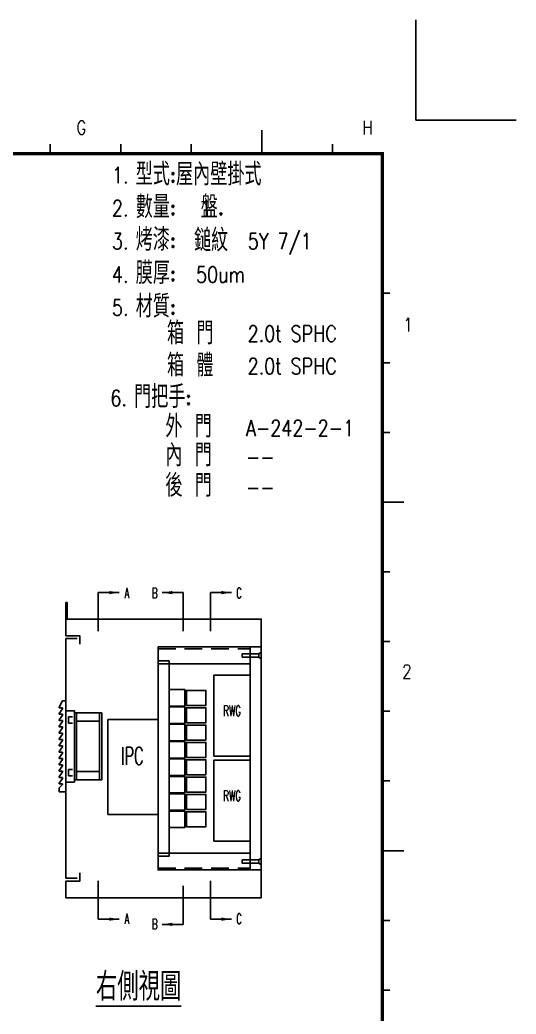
# Model space of a CAD drawing. Extents: x -276 to 10601, y -180 to 3883.
# Drawn here: x 3994 to 4884, y 1816 to 3600 of the extents above; entities that cross this region are included whole.
import ezdxf
from ezdxf.enums import TextEntityAlignment as Align

# ---------------------------------------------------------------- set-up
doc = ezdxf.new("R2010")
doc.units = 0
doc.header["$LTSCALE"] = 10
doc.header["$MEASUREMENT"] = 0
doc.linetypes.add('HIDDEN', pattern=[9.525, 6.35, -3.175])
doc.layers.get('0').update_dxf_attribs({"linetype": 'CONTINUOUS'})
for name, color, linetype in [('1', 2, 'CONTINUOUS'), ('A', 5, 'CONTINUOUS'), ('TEXT', 2, 'CONTINUOUS')]:
    doc.layers.add(name, color=color, linetype=linetype)
doc.styles.add('CHINA', font='ROMANC.SHX', dxfattribs={"width": 0.8, "bigfont": 'stsl.shx'})
doc.styles.add('STSL', font='simplex', dxfattribs={"bigfont": 'STSL.SHX'})
doc.dimstyles.get("Standard").update_dxf_attribs({"dimtxt": 0.18, "dimasz": 0.18, "dimexe": 0.18, "dimexo": 0.0625, "dimgap": 0.09, "dimtad": 0, "dimtih": 1, "dimtoh": 1, "dimdec": 0, "dimzin": 0, "dimdsep": 46, "dimtxsty": 'Standard', "dimcen": 0.09, "dimadec": 1, "dimazin": 0, "dimtfac": 1, "dimtdec": 0, "dimtofl": 0, "dimtmove": 0, "dimatfit": 3, "dimfxl": 0, "dimtolj": 1, "dimtzin": 0, "dimarcsym": 0})

# ---------------------------------------------------------------- blocks, each defined once
blk = doc.blocks.new('A$C34ED37F0')
at = {"color": 4}
for p, q in [((3320, 2520), (3320, 2400)), ((3320, 2400), (3440, 2400))]:
    blk.add_line(p, q, dxfattribs=at)
at = {"color": 8}
for p, q in [((3136.1, 2360), (3136.1, 2388.2)), ((2883, 2360), (2883, 2371.5)), ((2967.4, 2360), (2967.4, 2371.5)), ((3051.7, 2360), (3051.7, 2371.5)), ((3220.4, 2360), (3220.4, 2371.5)), ((3279.2, 2193.3), (3289.1, 2193.3)), ((3279.2, 2109.9), (3289.1, 2109.9)), ((3279.2, 2026.5), (3289.1, 2026.5)), ((3279.2, 1943.2), (3306, 1943.2)), ((3279.2, 1859.8), (3289.1, 1859.8)), ((3279.2, 1776.4), (3289.1, 1776.4)), ((3279.2, 1693), (3289.1, 1693)), ((3279.2, 1609.7), (3289.1, 1609.7)), ((3279.2, 1526.3), (3306, 1526.3)), ((3279.2, 1442.9), (3289.1, 1442.9)), ((3279.2, 1359.6), (3289.1, 1359.6))]:
    blk.add_line(p, q, dxfattribs=at)
at = {"color": 8, "const_width": 4}
blk.add_lwpolyline([(184, 120), (3280, 120), (3280, 2360), (184, 2360)], close=True, dxfattribs=at)
at = {"color": 8, "style": 'STSL', "width": 0.80936}
for s, p in [('G', (2914.5, 2383)), ('H', (3256.2, 2383)), ('1', (3305.2, 2147.1)), ('2', (3303.8, 1732.4))]:
    blk.add_text(s, height=16.4, dxfattribs=at).set_placement(p)
blk = doc.blocks.new('A$C16D64F3C')
for p, q in [((6, 163), (0, 151.6)), ((0, 151.6), (0, 150.4)), ((0, 150.4), (6, 150.4)), ((6, 149), (0, 140.2)), ((6, 150.4), (6, 149)), ((0, 140.2), (0, 139.1)), ((0, 139.1), (6, 139.1)), ((6, 137.6), (0, 128.9)), ((0, 128.9), (0, 127.7)), ((0, 127.7), (6, 127.7)), ((6, 126.3), (0, 117.5)), ((6, 139.1), (6, 137.6)), ((6, 127.7), (6, 126.3)), ((23.4, 134.4), (16.7, 134.4)), ((16.7, 134.4), (16.7, 123.1)), ((0, 117.5), (0, 116.4)), ((0, 116.4), (6, 116.4)), ((6, 114.9), (0, 106.2)), ((6, 116.4), (6, 114.9)), ((23.4, 123.1), (16.7, 123.1)), ((0, 106.2), (0, 105)), ((0, 105), (6, 105)), ((6, 103.6), (0, 94.8)), ((0, 94.8), (0, 93.7)), ((0, 93.7), (6, 93.7)), ((6, 92.2), (0, 83.5)), ((6, 105), (6, 103.6)), ((6, 93.7), (6, 92.2)), ((0, 83.5), (0, 82.3)), ((0, 82.3), (6, 82.3)), ((6, 80.9), (0, 72.1)), ((0, 72.1), (0, 71)), ((6, 82.3), (6, 80.9)), ((0, 71), (6, 71)), ((6, 69.5), (0, 60.8)), ((0, 60.8), (0, 59.6)), ((0, 59.6), (6, 59.6)), ((6, 58.2), (0, 49.4)), ((6, 71), (6, 69.5)), ((6, 59.6), (6, 58.2)), ((0, 49.4), (0, 48.3)), ((0, 48.3), (6, 48.3)), ((6, 46.8), (0, 38.1)), ((0, 38.1), (0, 36.9)), ((0, 36.9), (6, 36.9)), ((6, 48.3), (6, 46.8)), ((6, 36.9), (6, 35.5)), ((23.4, 39.9), (16.7, 39.9)), ((16.7, 28.6), (16.7, 39.9)), ((6, 35.5), (0, 26.7)), ((0, 26.7), (0, 25.6)), ((0, 25.6), (6, 25.6)), ((6, 24.1), (0, 15.4)), ((6, 25.6), (6, 24.1)), ((23.4, 28.6), (16.7, 28.6)), ((0, 15.4), (0, 14.2)), ((0, 14.2), (6, 14.2)), ((6, 12.8), (0, 6.9)), ((6, 14.2), (6, 12.8))]:
    blk.add_line(p, q)
blk.add_lwpolyline([(6, 163), (12, 163), (12, 0), (0, 0), (0, 6.9)])
blk.add_lwpolyline([(12, 145.5), (27, 145.5), (27, 17.5), (12, 17.5)], close=True)
blk = doc.blocks.new('FAN120-D')
at = {"layer": 'A'}
for p, q in [((-49, 60), (0, 60)), ((-49, 60), (-49, -60)), ((-45, 60), (-45, -60)), ((-4, 60), (-4, -60)), ((0, 60), (0, -60)), ((-45, 45), (-4, 45)), ((-45, -45), (-4, -45)), ((-49, -60), (0, -60))]:
    blk.add_line(p, q, dxfattribs=at)
blk = doc.blocks.new('A$C7D924FE1')
at = {"ltscale": 0.5}
for p, q in [((90, 170), (0, 170)), ((0, 170), (0, 0)), ((90, 0), (90, 170)), ((0, 0), (90, 0))]:
    blk.add_line(p, q, dxfattribs=at)
at = {"layer": 'TEXT', "style": 'CHINA', "width": 0.6}
blk.add_text('IPC', height=31.65, dxfattribs=at).set_placement((43.8, 89.1), align=Align.CENTER)
blk = doc.blocks.new('五金另料-4L')
at = {"layer": '1', "linetype": 'Continuous', "ltscale": 5}
for p, q in [((0, 6), (-4, 3)), ((-4, 3), (-4, -3)), ((0, -6), (0, 6)), ((-4, -3), (0, -6))]:
    blk.add_line(p, q, dxfattribs=at)
blk.add_lwpolyline([(-34, -3), (-4, -3), (-4, 3), (-34, 3)], close=True, dxfattribs=at)
blk = doc.blocks.new('A$C446F26EB')
at = {"layer": 'A', "ltscale": 10}
for p, q in [((0, 29.6), (28, 29.6)), ((28, 29.6), (28, 0)), ((30, 28.3), (28, 28.3)), ((30, 1.3), (28, 1.3)), ((28, 0), (0, 0))]:
    blk.add_line(p, q, dxfattribs=at)
blk.add_lwpolyline([(30, 1.3), (30, 28.3)], dxfattribs=at)
blk.add_lwpolyline([(31, 1.3), (31, 28.3), (66, 28.3), (66, 1.3)], close=True, dxfattribs=at)

msp = doc.modelspace()

# ---------------------------------------------------------------- linework, layer by layer
at = {"ltscale": 0.5}
for p, q in [((4242.04, 2474.91), (4407.04, 2474.91)), ((4242.04, 2444.91), (4407.04, 2444.91)), ((4242.04, 2104.91), (4407.04, 2104.91)), ((4242.04, 2074.91), (4407.04, 2074.91))]:
    msp.add_line(p, q, dxfattribs=at)
at = {"linetype": 'HIDDEN', "ltscale": 0.5}
for p, q in [((4242.04, 2471.91), (4407.04, 2471.91)), ((4242.04, 2077.91), (4407.04, 2077.91))]:
    msp.add_line(p, q, dxfattribs=at)
at = {"color": 1, "ltscale": 0.5}
for points in [[(4077.04, 2554.91), (4079.04, 2554.91), (4079.04, 2524.91), (4077.04, 2524.91)], [(4242.04, 2099.91), (4262.04, 2099.91), (4262.04, 2449.91), (4242.04, 2449.91)]]:
    msp.add_lwpolyline(points, close=True, dxfattribs=at)
at = {"ltscale": 0.5}
for points in [[(4102.04, 2479.91), (4102.04, 2494.91), (4077.04, 2494.91), (4077.04, 2524.91), (4427.04, 2524.91), (4427.04, 2024.91), (4077.04, 2024.91), (4077.04, 2054.91), (4102.04, 2054.91), (4102.04, 2069.91)], [(4097.04, 2489.91), (4077.04, 2489.91), (4077.04, 2059.91), (4097.04, 2059.91)], [(4262.04, 2474.91), (4242.04, 2474.91), (4242.04, 2074.91), (4262.04, 2074.91)], [(4427.04, 2474.91), (4407.04, 2474.91), (4407.04, 2074.91), (4427.04, 2074.91)]]:
    msp.add_lwpolyline(points, dxfattribs=at)
for points in [[(4342.04, 2279.17), (4407.04, 2279.17), (4407.04, 2424.17), (4342.04, 2424.17)], [(4342.04, 2126.67), (4407.04, 2126.67), (4407.04, 2271.67), (4342.04, 2271.67)]]:
    msp.add_lwpolyline(points, close=True, dxfattribs=at)

# ---------------------------------------------------------------- block references
at = {"ltscale": 0.5, "xscale": 1.5, "yscale": 1.5, "zscale": 1.5}
msp.add_blockref('A$C34ED37F0', (-276, -180), dxfattribs=at)
at = {"ltscale": 0.5}
for name, p in [('五金另料-4L', (4427.04, 2459.91)), ('A$C446F26EB', (4262.04, 2368.78)), ('A$C16D64F3C', (4065.04, 2215.16)), ('A$C446F26EB', (4262.04, 2337.68)), ('A$C7D924FE1', (4152.04, 2174.62)), ('A$C446F26EB', (4262.04, 2306.58)), ('A$C446F26EB', (4262.04, 2275.47)), ('A$C446F26EB', (4262.04, 2244.37)), ('A$C446F26EB', (4262.04, 2213.27)), ('A$C446F26EB', (4262.04, 2182.17)), ('A$C446F26EB', (4262.04, 2151.06))]:
    msp.add_blockref(name, p, dxfattribs=at)
at = {"ltscale": 0.5, "xscale": -1, "rotation": 180}
msp.add_blockref('五金另料-4L', (4427.04, 2089.91), dxfattribs=at)
at = {"layer": '1'}
msp.add_blockref('FAN120-D', (4141.04, 2296.66), dxfattribs=at)

# ---------------------------------------------------------------- texts
at = {"style": 'CHINA', "width": 0.8}
for s, height, p in [('1.', 28.8, (4159.47, 3306.98)), ('型式:屋內壁掛式', 40.32, (4202.03, 3303.07)), ('數量:  盤.', 40.32, (4202.03, 3244.48)), ('2.', 28.8, (4159.47, 3247.73)), ('1', 28.8, (4318.21, 3247.73)), ('烤漆:', 40.32, (4202.03, 3185.89)), ('鎚紋', 40.32, (4306.7, 3184.55)), ('3.', 28.8, (4159.47, 3188.49)), ('5Y 7/1', 28.8, (4403.03, 3188.49)), ('4.', 28.8, (4159.47, 3128.6)), ('膜厚:', 40.32, (4202.03, 3126)), ('50um', 28.8, (4310.32, 3128.6)), ('材質:', 40.32, (4202.03, 3066.11)), ('5.', 28.8, (4159.47, 3069.35)), ('箱 門', 40.32, (4258.06, 3017.93)), ('2.0t SPHC', 28.8, (4402.74, 3022.64)), ('箱 體', 40.32, (4258.06, 2960.33)), ('2.0t SPHC', 28.8, (4402.74, 2964.21)), ('門把手:', 40.32, (4199.23, 2903.76)), ('6.', 28.8, (4156.67, 2907)), ('外 門', 40.32, (4255.26, 2850.83)), ('A-242-2-1', 28.8, (4399.94, 2853.25)), ('內 門', 40.32, (4255.26, 2799.18)), ('--', 28.8, (4399.94, 2801.59)), ('後 門', 40.32, (4255.26, 2744.57)), ('--', 28.8, (4399.94, 2746.99)), ('%%U右側視圖', 50.351, (4130.76, 1840.49))]:
    msp.add_text(s, height=height, dxfattribs=at).set_placement(p)
at = {"layer": 'TEXT', "style": 'CHINA', "width": 0.6}
for s, height, p in [('A', 18.73, (4186.12, 2562.42)), ('B', 18.73, (4236.15, 2562.42)), ('C', 18.73, (4387.34, 2562.42)), ('RWG', 18.728, (4374.82, 2351.06)), ('RWG', 18.728, (4374.82, 2198.56)), ('A', 18.73, (4186.12, 1977.95)), ('B', 18.73, (4236.15, 1968.67)), ('C', 18.73, (4387.34, 1977.95))]:
    msp.add_text(s, height=height, dxfattribs=at).set_placement(p, align=Align.CENTER)

# ---------------------------------------------------------------- leaders
at = {"ltscale": 0.5}
for points in [[(4172.5, 2572.5), (4134.9, 2572.5), (4134.9, 2503.48)], [(4249.77, 2572.5), (4287.37, 2572.5), (4287.37, 2503.48)], [(4373.73, 2572.5), (4336.13, 2572.5), (4336.13, 2503.48)], [(4172.5, 1986.6), (4134.9, 1986.6), (4134.9, 2055.62)], [(4373.73, 1986.6), (4336.13, 1986.6), (4336.13, 2055.62)], [(4249.77, 1977.31), (4287.37, 1977.31), (4287.37, 2046.34)]]:
    msp.add_leader(points, dimstyle='Standard', override={"dimscale": 2, "dimtxt": 15, "dimasz": 9, "dimexe": 2, "dimexo": 4, "dimgap": 3, "dimtad": 0, "dimtih": 0, "dimtoh": 0, "dimdec": 1, "dimzin": 8, "dimtxsty": 'STSL', "dimcen": 0, "dimclrd": 3, "dimclre": 3, "dimclrt": 3, "dimtdec": 1, "dimtix": 1, "dimfxl": 1.5}, dxfattribs=at)

doc.saveas('drawing.dxf')
